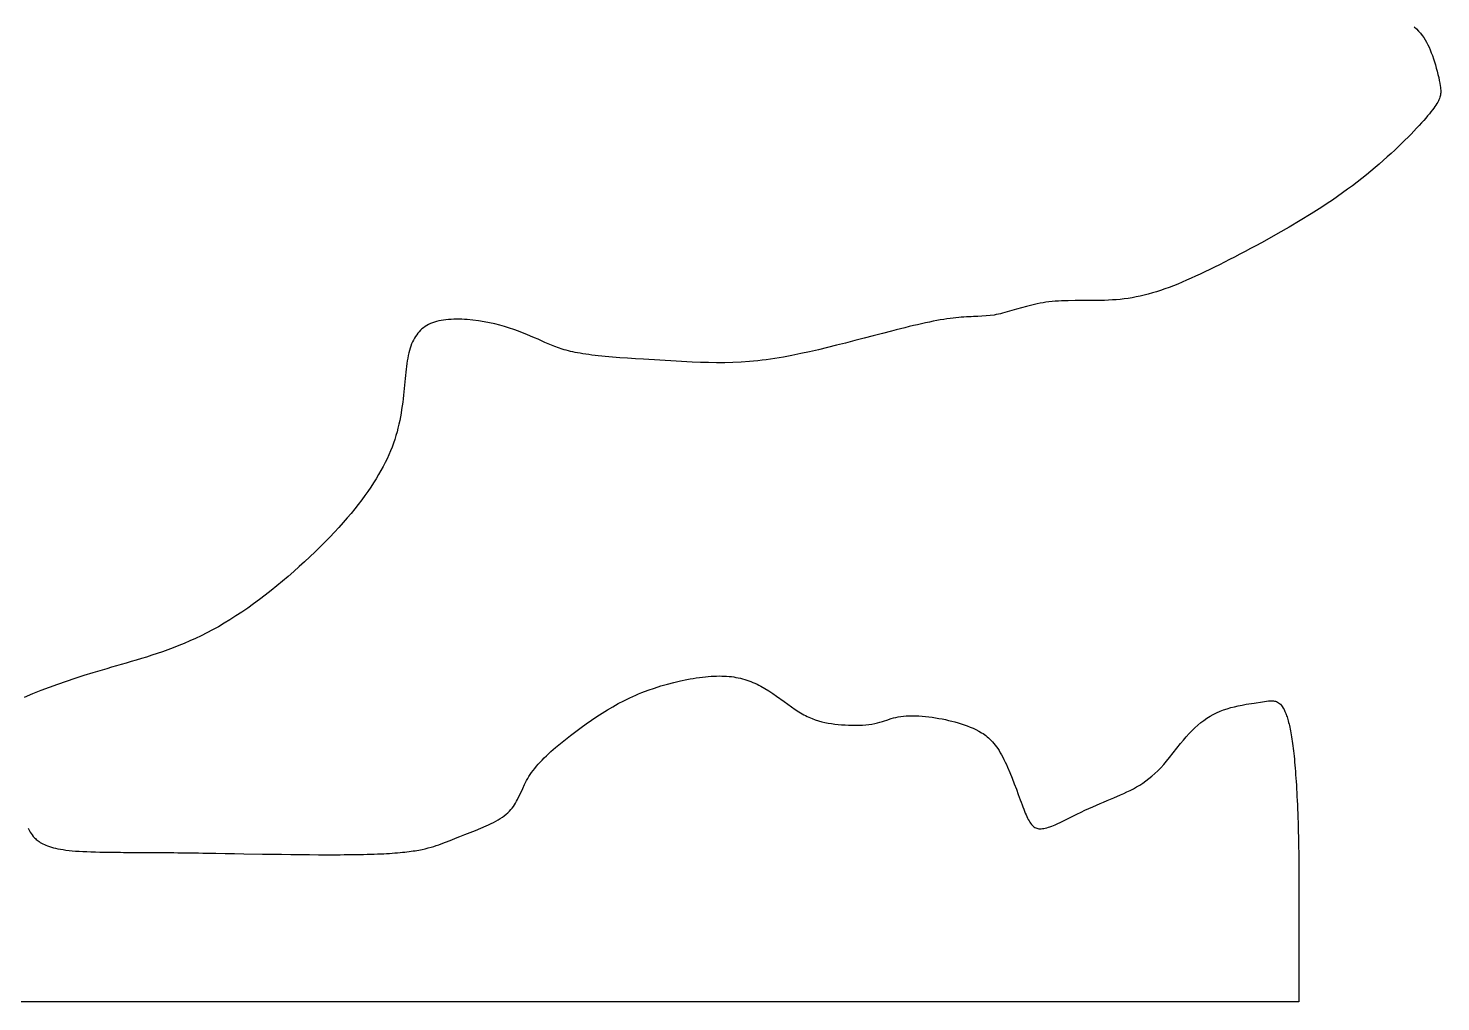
# Model space of a CAD drawing. Header units: millimetres. Extents: x -4796 to 5083, y -1235 to 8779.
# Drawn here: x 143 to 3211, y -1235 to 879 of the extents above; entities that cross this region are included whole.
import ezdxf

# ---------------------------------------------------------------- set-up
doc = ezdxf.new("R2010")
doc.units = ezdxf.units.MM
doc.layers.add('170', color=7, linetype='Continuous')

msp = doc.modelspace()

# ---------------------------------------------------------------- linework, layer by layer
at = {"layer": '170', "elevation": 170}
for points in [[(3153.1, 882.3), (3158, 877.7), (3162.4, 873.1), (3166.5, 868.5), (3170.2, 863.7), (3173.7, 858.9), (3176.9, 853.9), (3179.9, 848.7), (3182.7, 843.4), (3185.3, 837.8), (3187.8, 832), (3190.3, 826), (3192.6, 819.7), (3194.9, 813.1), (3197.1, 806.4), (3199.2, 799.5), (3201.2, 792.7), (3203.1, 785.8), (3204.8, 779), (3206.4, 772.4), (3207.7, 766), (3208.9, 759.8), (3209.8, 754.1), (3210.1, 751.3), (3210.4, 748.7), (3210.8, 743.7), (3210.7, 738.8), (3210.5, 736.5), (3210.1, 734.1), (3209.6, 731.7), (3208.9, 729.2), (3208, 726.7), (3206.9, 724), (3205.6, 721.3), (3204.1, 718.5), (3202.4, 715.5), (3200.3, 712.4), (3198.1, 709), (3195.5, 705.5), (3192.7, 701.8), (3189.6, 697.8), (3186.1, 693.6), (3182.3, 689), (3178.2, 684.2), (3173.7, 679.1), (3168.9, 673.7), (3163.7, 668.1), (3158.2, 662.1), (3152.4, 655.9), (3146.3, 649.5), (3139.8, 642.9), (3133, 636.1), (3125.9, 629.1), (3118.5, 622), (3110.9, 614.7), (3102.9, 607.2), (3094.6, 599.7), (3086.1, 592.1), (3077.3, 584.3), (3068.2, 576.5), (3058.8, 568.7), (3049.2, 560.8), (3039.4, 553), (3029.3, 545.1), (3019, 537.2), (3008.4, 529.4), (2997.6, 521.6), (2986.6, 513.8), (2975.4, 506.1), (2964, 498.5), (2952.5, 490.9), (2940.9, 483.4), (2929.1, 476), (2905.3, 461.4), (2881.3, 447.2), (2857.2, 433.3), (2833.2, 419.9), (2821.3, 413.3), (2809.4, 406.9), (2797.7, 400.6), (2786, 394.4), (2774.5, 388.3), (2763.2, 382.4), (2752, 376.7), (2741, 371), (2730.1, 365.6), (2719.5, 360.3), (2709, 355.1), (2698.7, 350.1), (2688.5, 345.3), (2678.4, 340.6), (2668.5, 336.2), (2658.8, 331.9), (2649.1, 327.8), (2639.6, 323.8), (2630.2, 320.1), (2620.8, 316.5), (2611.6, 313.2), (2602.5, 310), (2593.4, 307.1), (2584.5, 304.4), (2575.5, 301.9), (2566.7, 299.6), (2557.9, 297.5), (2549.2, 295.7), (2540.5, 294), (2531.8, 292.7), (2523.2, 291.5), (2514.6, 290.5), (2506.1, 289.7), (2497.6, 289.1), (2489.2, 288.6), (2480.9, 288.2), (2464.4, 287.8), (2448.2, 287.7), (2432.4, 287.7), (2417, 287.7), (2402, 287.6), (2394.7, 287.5), (2387.5, 287.2), (2380.4, 286.9), (2373.4, 286.4), (2366.6, 285.8), (2359.9, 285.1), (2353.4, 284.2), (2347, 283.2), (2340.7, 282.1), (2334.5, 280.9), (2328.5, 279.5), (2322.6, 278.2), (2311.1, 275.2), (2300, 272.1), (2289.3, 269), (2279, 266), (2269.1, 263.1), (2259.4, 260.5), (2254.7, 259.3), (2250.1, 258.3), (2245.5, 257.3), (2241, 256.5), (2232.2, 255.3), (2223.3, 254.4), (2214.4, 253.8), (2205.2, 253.4), (2195.8, 253), (2190.8, 252.8), (2185.8, 252.5), (2180.6, 252.3), (2175.2, 251.9), (2169.6, 251.5), (2163.9, 251.1), (2157.9, 250.5), (2151.6, 249.8), (2145.2, 249), (2138.4, 248.1), (2131.4, 247), (2124, 245.8), (2116.4, 244.4), (2108.5, 242.9), (2100.4, 241.2), (2092, 239.4), (2083.4, 237.5), (2074.6, 235.5), (2065.6, 233.4), (2056.4, 231.2), (2047, 228.9), (2037.5, 226.6), (2027.9, 224.2), (2018.2, 221.7), (1998.5, 216.6), (1978.5, 211.4), (1958.4, 206.1), (1938.3, 200.9), (1918.2, 195.7), (1898.4, 190.7), (1878.8, 185.8), (1859.3, 181.2), (1840, 176.7), (1820.8, 172.6), (1801.9, 168.8), (1783.1, 165.3), (1764.4, 162.2), (1746, 159.5), (1736.8, 158.3), (1727.7, 157.3), (1718.6, 156.3), (1709.5, 155.5), (1691.5, 154.3), (1673.6, 153.5), (1655.8, 153), (1638.2, 152.9), (1620.5, 153.1), (1602.9, 153.6), (1585.4, 154.3), (1550.2, 156.1), (1479.4, 160.3), (1462, 161.4), (1444.8, 162.6), (1428.1, 163.8), (1419.9, 164.4), (1411.8, 165.1), (1403.9, 165.8), (1396.2, 166.5), (1388.6, 167.2), (1381.3, 168), (1374.2, 168.8), (1367.2, 169.6), (1360.6, 170.5), (1354.1, 171.4), (1348, 172.3), (1342.1, 173.3), (1336.4, 174.3), (1331, 175.4), (1325.9, 176.5), (1321, 177.6), (1316.2, 178.8), (1311.6, 180), (1307.2, 181.2), (1303, 182.5), (1294.9, 185.1), (1287.2, 187.9), (1279.8, 190.9), (1272.5, 193.9), (1265.2, 197.1), (1257.9, 200.4), (1250.3, 203.8), (1242.4, 207.2), (1234.2, 210.8), (1225.7, 214.4), (1216.8, 217.9), (1207.6, 221.5), (1198.1, 224.9), (1188.2, 228.2), (1177.9, 231.4), (1167.3, 234.4), (1156.2, 237.2), (1144.8, 239.8), (1133.1, 242), (1121.1, 243.9), (1109, 245.5), (1096.8, 246.6), (1090.8, 247), (1084.8, 247.3), (1078.9, 247.4), (1073, 247.5), (1067.2, 247.4), (1061.5, 247.1), (1055.9, 246.7), (1050.4, 246.2), (1045.1, 245.5), (1039.9, 244.6), (1034.9, 243.6), (1030, 242.4), (1025.4, 241), (1020.9, 239.5), (1016.7, 237.7), (1012.6, 235.8), (1008.7, 233.7), (1005.1, 231.4), (1001.6, 228.9), (998.3, 226.2), (995.1, 223.4), (992.2, 220.3), (989.4, 217.1), (986.8, 213.7), (984.3, 210), (982, 206.2), (979.8, 202.2), (977.8, 198), (975.9, 193.6), (974.1, 189), (972.5, 184.2), (971, 179.2), (969.7, 174), (968.4, 168.6), (967.3, 163), (966.3, 157.2), (965.4, 151.2), (964.5, 145), (963.8, 138.7), (963, 132.1), (962.3, 125.4), (961.7, 118.6), (961, 111.6), (960.4, 104.4), (959.7, 97.2), (958.9, 89.8), (958.2, 82.3), (957.3, 74.7), (956.4, 67), (955.3, 59.2), (954.2, 51.3), (952.9, 43.3), (951.5, 35.3), (949.9, 27.2), (948.2, 19.1), (946.2, 11), (944.1, 2.8), (941.7, -5.5), (939.1, -13.7), (936.3, -22), (933.3, -30.3), (929.9, -38.7), (926.3, -47.1), (922.5, -55.6), (918.4, -64.1), (914, -72.8), (909.3, -81.5), (904.2, -90.2), (898.9, -99.1), (893.3, -108.1), (887.3, -117.2), (881, -126.4), (874.4, -135.7), (867.4, -145.1), (860.1, -154.7), (852.4, -164.4), (844.3, -174.2), (835.8, -184.2), (827, -194.3), (817.7, -204.6), (808.1, -215.1), (798.1, -225.6), (787.8, -236.3), (777.1, -247), (766.2, -257.7), (754.9, -268.5), (743.5, -279.2), (731.8, -289.9), (719.9, -300.5), (707.8, -311), (695.5, -321.4), (683.1, -331.7), (670.6, -341.8), (658, -351.7), (645.3, -361.3), (632.5, -370.7), (619.8, -379.8), (607, -388.6), (594.2, -397.1), (581.4, -405.2), (568.7, -413), (556.1, -420.3), (543.5, -427.2), (531.1, -433.8), (518.7, -439.9), (506.4, -445.8), (494.2, -451.3), (482.1, -456.5), (470.1, -461.5), (458.2, -466.1), (446.4, -470.5), (434.7, -474.7), (423.1, -478.7), (411.6, -482.5), (400.3, -486.2), (389, -489.6), (377.9, -493), (366.9, -496.2), (356, -499.4), (345.2, -502.5), (334.6, -505.5), (324.1, -508.5), (313.7, -511.5), (303.5, -514.5), (293.3, -517.4), (283.4, -520.5), (263.7, -526.5), (244.5, -532.7), (225.6, -539.1), (207, -545.6), (188.6, -552.2), (170.4, -559.2), (152.2, -566.3), (134.2, -573.8)], [(142.9, -858), (144.3, -860.6), (145.8, -863.4), (147.5, -866.2), (149.4, -869.3), (151.6, -872.4), (154.2, -875.6), (157.1, -878.9), (158.8, -880.5), (160.6, -882.2), (162.5, -883.8), (164.6, -885.4), (167, -887.1), (169.4, -888.7), (172.1, -890.3), (175.1, -891.8), (178.2, -893.3), (181.6, -894.8), (185.2, -896.2), (189.2, -897.6), (193.4, -898.9), (197.9, -900.2), (202.7, -901.4), (207.8, -902.5), (213.3, -903.5), (219.1, -904.5), (225.2, -905.4), (231.8, -906.2), (238.7, -906.9), (246, -907.5), (253.7, -908), (261.9, -908.4), (270.5, -908.8), (279.5, -909.2), (289, -909.4), (298.9, -909.7), (309.4, -909.9), (314.8, -909.9), (320.3, -910), (326, -910.1), (331.7, -910.1), (337.7, -910.2), (343.7, -910.2), (349.9, -910.3), (356.2, -910.3), (362.6, -910.4), (369.2, -910.4), (375.9, -910.4), (382.8, -910.5), (389.8, -910.5), (396.9, -910.5), (404.2, -910.6), (411.6, -910.6), (419.2, -910.7), (427, -910.7), (434.8, -910.8), (442.9, -910.8), (451.1, -910.9), (459.4, -911), (467.9, -911.1), (476.6, -911.2), (485.4, -911.3), (494.3, -911.4), (503.5, -911.5), (512.7, -911.6), (522.1, -911.8), (531.7, -911.9), (551, -912.3), (570.8, -912.6), (590.9, -912.9), (611.2, -913.3), (652.3, -914), (693.4, -914.6), (713.8, -914.8), (734, -915.1), (753.9, -915.2), (773.5, -915.4), (792.6, -915.4), (802, -915.4), (811.2, -915.4), (820.3, -915.4), (829.3, -915.3), (838.1, -915.3), (846.7, -915.2), (855.2, -915.1), (863.4, -914.9), (871.5, -914.8), (879.3, -914.6), (887, -914.4), (894.4, -914.1), (901.5, -913.8), (908.5, -913.5), (915.2, -913.2), (921.6, -912.9), (927.8, -912.5), (933.9, -912.1), (939.7, -911.7), (945.3, -911.2), (950.7, -910.7), (955.9, -910.2), (960.9, -909.7), (965.7, -909.1), (970.4, -908.5), (974.9, -907.9), (979.2, -907.3), (983.4, -906.7), (987.4, -906), (991.3, -905.3), (995.1, -904.6), (998.7, -903.9), (1005.6, -902.4), (1012.1, -900.8), (1018.2, -899.2), (1024, -897.5), (1029.5, -895.8), (1034.7, -893.9), (1039.8, -892.1), (1049.7, -888.3), (1059.5, -884.3), (1064.5, -882.3), (1069.6, -880.2), (1074.9, -878.1), (1080.4, -876.1), (1091.6, -871.8), (1103.1, -867.4), (1114.6, -862.8), (1126.2, -858.1), (1137.5, -853.1), (1143, -850.5), (1148.4, -847.9), (1153.7, -845.2), (1158.8, -842.5), (1163.7, -839.6), (1168.4, -836.7), (1172.9, -833.8), (1177.1, -830.7), (1181.1, -827.6), (1184.8, -824.3), (1188.2, -821), (1191.3, -817.6), (1194.2, -814.2), (1196.8, -810.6), (1199.3, -807), (1201.6, -803.3), (1203.8, -799.5), (1205.9, -795.7), (1209.7, -787.9), (1213.4, -779.8), (1217.1, -771.5), (1221.1, -763.1), (1223.2, -758.8), (1225.5, -754.4), (1227.9, -750.1), (1230.5, -745.7), (1233.3, -741.3), (1236.4, -736.8), (1239.6, -732.3), (1243.1, -727.9), (1246.9, -723.4), (1250.8, -718.8), (1254.9, -714.3), (1259.2, -709.8), (1263.7, -705.3), (1268.4, -700.7), (1273.1, -696.2), (1278.1, -691.7), (1288.3, -682.7), (1298.9, -673.8), (1309.9, -665), (1321, -656.3), (1332.3, -647.7), (1343.7, -639.4), (1355, -631.3), (1366.4, -623.3), (1377.8, -615.6), (1389.3, -608.2), (1400.9, -601), (1412.7, -594), (1424.7, -587.4), (1436.9, -581), (1449.5, -574.8), (1462.4, -569), (1468.9, -566.2), (1475.6, -563.5), (1489.2, -558.3), (1503.1, -553.5), (1517.2, -549), (1531.4, -544.9), (1545.6, -541.2), (1559.7, -537.8), (1573.7, -534.9), (1580.6, -533.7), (1587.4, -532.5), (1594.1, -531.4), (1600.7, -530.5), (1607.3, -529.7), (1613.7, -529), (1619.9, -528.4), (1626.1, -527.9), (1632, -527.6), (1637.9, -527.4), (1643.6, -527.3), (1649.2, -527.4), (1654.6, -527.6), (1659.9, -527.9), (1665.2, -528.3), (1670.3, -528.8), (1675.3, -529.5), (1680.2, -530.3), (1685.1, -531.3), (1689.9, -532.3), (1694.5, -533.5), (1699.2, -534.8), (1703.7, -536.2), (1708.2, -537.8), (1712.7, -539.5), (1717.1, -541.3), (1721.5, -543.2), (1725.9, -545.2), (1730.2, -547.4), (1734.5, -549.7), (1743.1, -554.6), (1751.7, -559.9), (1760.2, -565.5), (1768.5, -571.3), (1785, -583.1), (1793.1, -588.9), (1801, -594.6), (1808.8, -599.9), (1816.5, -604.9), (1820.2, -607.2), (1823.9, -609.4), (1827.6, -611.5), (1831.2, -613.5), (1834.8, -615.3), (1838.4, -617), (1845.5, -620), (1852.5, -622.7), (1859.4, -624.9), (1866.4, -626.9), (1873.3, -628.5), (1880.3, -629.8), (1887.4, -630.9), (1894.6, -631.8), (1902, -632.5), (1909.5, -633.2), (1917.2, -633.6), (1924.8, -634), (1932.5, -634.2), (1940.2, -634.2), (1947.7, -634.1), (1955.1, -633.8), (1962.2, -633.3), (1969.1, -632.6), (1975.6, -631.7), (1981.8, -630.7), (1987.6, -629.4), (1993, -628), (1998.1, -626.5), (2003.1, -624.9), (2007.9, -623.2), (2017.4, -620), (2022.3, -618.5), (2027.3, -617.2), (2032.5, -616), (2038.1, -615), (2044, -614.3), (2050.2, -613.9), (2056.7, -613.6), (2063.4, -613.6), (2070.3, -613.7), (2077.4, -614.1), (2084.6, -614.6), (2091.9, -615.3), (2099.2, -616.1), (2106.5, -617.1), (2113.8, -618.2), (2121, -619.4), (2128.1, -620.7), (2135.1, -622.1), (2142.1, -623.7), (2149, -625.4), (2155.8, -627.2), (2162.5, -629.1), (2169.2, -631.2), (2175.8, -633.4), (2182.3, -635.7), (2188.7, -638.2), (2195.1, -640.8), (2201.4, -643.7), (2207.6, -646.9), (2213.7, -650.5), (2216.8, -652.4), (2219.8, -654.5), (2222.8, -656.8), (2225.8, -659.2), (2228.7, -661.8), (2231.6, -664.5), (2234.5, -667.4), (2237.4, -670.5), (2240.3, -673.9), (2243.1, -677.4), (2245.9, -681.1), (2248.7, -685.1), (2251.5, -689.4), (2254.2, -693.9), (2256.9, -698.6), (2259.6, -703.6), (2262.3, -708.8), (2264.9, -714.2), (2267.5, -719.8), (2270, -725.5), (2275, -737.2), (2279.9, -749.2), (2284.6, -761.3), (2289.1, -773.3), (2293.4, -785), (2295.5, -790.7), (2297.5, -796.2), (2299.5, -801.6), (2301.4, -806.8), (2303.3, -811.7), (2305.1, -816.4), (2306.8, -820.9), (2308.5, -825), (2310.2, -829), (2311.9, -832.7), (2313.5, -836.1), (2315.1, -839.3), (2316.7, -842.2), (2318.4, -844.9), (2320, -847.3), (2321.7, -849.6), (2323.5, -851.5), (2325.3, -853.3), (2327.2, -854.8), (2329.1, -856.1), (2331.2, -857.1), (2333.3, -858), (2335.5, -858.6), (2337.9, -859), (2340.4, -859.2), (2343.1, -859.1), (2345.8, -858.9), (2348.8, -858.4), (2351.9, -857.8), (2355.2, -856.9), (2358.6, -855.9), (2362.2, -854.7), (2365.9, -853.4), (2369.7, -851.9), (2373.6, -850.3), (2377.6, -848.5), (2385.9, -844.8), (2394.4, -840.7), (2403.2, -836.4), (2420.8, -827.5), (2429.6, -823.1), (2438.2, -818.9), (2446.7, -814.9), (2454.9, -811.2), (2462.9, -807.7), (2470.8, -804.3), (2478.5, -801.1), (2486.1, -797.9), (2500.8, -791.8), (2515.2, -785.7), (2522.3, -782.5), (2529.4, -779.2), (2536.3, -775.7), (2543.3, -772.1), (2550.2, -768.3), (2557, -764.2), (2563.7, -759.9), (2570.4, -755.3), (2577.1, -750.3), (2583.6, -745), (2590.1, -739.2), (2596.5, -733.1), (2602.8, -726.5), (2609.1, -719.5), (2615.3, -712.2), (2621.5, -704.7), (2645.9, -674), (2652, -666.6), (2658.2, -659.3), (2664.3, -652.5), (2670.6, -645.9), (2676.8, -639.8), (2683.2, -634.1), (2689.7, -628.7), (2696.3, -623.7), (2703, -619.1), (2709.8, -614.8), (2716.8, -610.9), (2724, -607.3), (2731.4, -604), (2738.9, -601.1), (2746.7, -598.4), (2754.7, -596.1), (2762.9, -594), (2771.2, -592.1), (2779.7, -590.4), (2788.3, -588.9), (2805.8, -586.1), (2823.5, -583.5), (2832.4, -582.2), (2836.8, -581.6), (2841.3, -581.2), (2843.5, -581.1), (2845.7, -581.1), (2847.8, -581.3), (2850, -581.7), (2852.2, -582.3), (2854.3, -583), (2856.4, -584.1), (2858.5, -585.4), (2860.6, -587), (2862.6, -588.9), (2864.6, -591.2), (2866.6, -593.9), (2868.6, -596.9), (2870.5, -600.4), (2872.4, -604.4), (2874.3, -608.8), (2875.2, -611.2), (2876.1, -613.7), (2877, -616.3), (2877.8, -619.1), (2878.7, -622.1), (2879.6, -625.1), (2880.4, -628.3), (2881.3, -631.7), (2882.1, -635.2), (2882.9, -638.8), (2883.7, -642.7), (2884.5, -646.6), (2885.3, -650.8), (2886, -655.1), (2886.8, -659.5), (2887.5, -664.2), (2888.2, -669), (2888.9, -674), (2889.6, -679.2), (2890.3, -684.5), (2891, -690.1), (2891.6, -695.8), (2892.3, -701.8), (2892.9, -707.9), (2893.5, -714.2), (2894.1, -720.8), (2894.6, -727.5), (2895.2, -734.5), (2895.7, -741.7), (2896.3, -749), (2896.8, -756.6), (2897.3, -764.5), (2897.7, -772.5), (2898.2, -780.8), (2898.6, -789.3), (2899, -798), (2899.4, -807), (2899.8, -816.3), (2900.2, -825.7), (2900.5, -835.4), (2900.8, -845.4), (2901.1, -855.6), (2901.4, -866.1), (2901.7, -876.9), (2901.9, -887.9), (2902.1, -899.1), (2902.3, -910.7), (2902.5, -922.5), (2902.5, -1234.7), (-4796, -1234.7)]]:
    msp.add_lwpolyline(points, dxfattribs=at)

doc.saveas('drawing.dxf')
